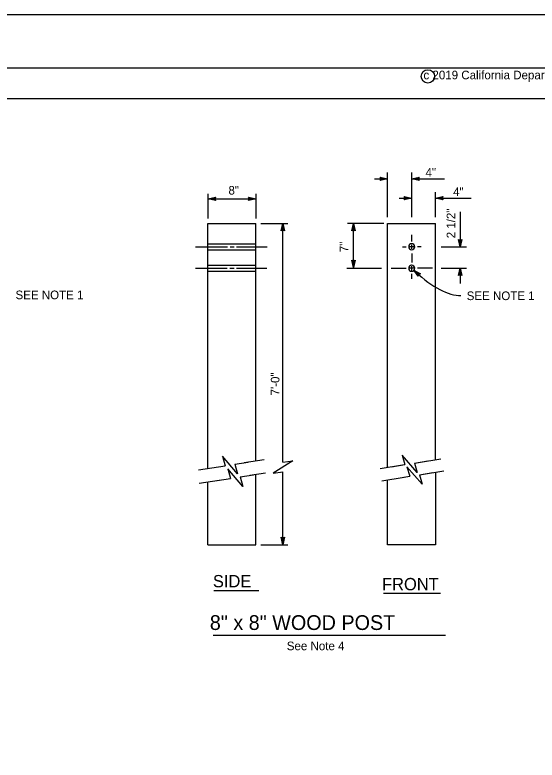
# Model space of a CAD drawing. Extents: x -893 to 867, y -474 to 712.
# Drawn here: x -501 to -77, y 107 to 712 of the extents above; entities that cross this region are included whole.
import ezdxf

# ---------------------------------------------------------------- set-up
doc = ezdxf.new("R2010")
doc.units = 0
for name, color, linetype in [('10 Sheet Format', 7, 'Continuous'), ('56 Stage 3 Anno', 7, 'Continuous'), ('57 Undefined', 7, 'Continuous'), ('60 Nongeo Data', 7, 'Continuous')]:
    doc.layers.add(name, color=color, linetype=linetype)

msp = doc.modelspace()

# ---------------------------------------------------------------- linework, layer by layer
at = {"layer": '10 Sheet Format'}
msp.add_line((-813.45, 643.96), (811.55, 643.96), dxfattribs=at)
for points in [[(-893.45, -474.04), (866.55, -474.04), (866.55, 711.96), (-893.45, 711.96)], [(-863.43, 668.96), (836.57, 668.96), (836.57, -431.04), (-863.43, -431.04)], [(-863.43, 668.96), (836.57, 668.96), (836.57, -431.04), (-863.43, -431.04)]]:
    msp.add_lwpolyline(points, close=True, dxfattribs=at)
msp.add_circle((-166.11, 662.06), 5.42, dxfattribs=at)
at = {"layer": '56 Stage 3 Anno'}
for p, q in [((-198.77, 547.64), (-198.77, 583.9)), ((-179.24, 547.64), (-179.24, 583.9)), ((-209.49, 578.9), (-198.77, 578.9)), ((-203.97, 578.9), (-204.77, 580.24)), ((-204.77, 580.24), (-204.77, 580.24)), ((-204.77, 580.24), (-198.77, 578.9)), ((-198.77, 578.9), (-204.77, 577.57)), ((-204.77, 577.57), (-203.97, 578.9)), ((-204.77, 577.57), (-204.77, 577.57)), ((-204.56, 579.88), (-200.15, 578.9)), ((-200.16, 578.89), (-204.54, 577.93)), ((-201.54, 578.9), (-204.36, 578.27)), ((-204.32, 579.52), (-201.54, 578.9)), ((-204.15, 579.17), (-202.92, 578.9)), ((-202.92, 578.9), (-204.13, 578.63)), ((-198.77, 578.9), (-198.77, 578.9)), ((-179.24, 578.9), (-173.24, 580.23)), ((-173.24, 577.56), (-179.24, 578.9)), ((-179.24, 578.9), (-179.24, 578.9)), ((-179.24, 578.9), (-152.74, 578.9)), ((-173.45, 577.91), (-177.86, 578.9)), ((-177.84, 578.9), (-173.47, 579.87)), ((-176.47, 578.89), (-173.65, 579.52)), ((-173.69, 578.27), (-176.47, 578.89)), ((-175.09, 578.89), (-173.88, 579.16)), ((-173.86, 578.62), (-175.09, 578.89)), ((-173.24, 580.23), (-174.04, 578.9)), ((-174.04, 578.9), (-173.24, 577.56)), ((-173.24, 580.23), (-173.24, 580.23)), ((-173.24, 577.56), (-173.24, 577.56)), ((-344.37, 546.64), (-344.37, 566.61)), ((-344.35, 562.61), (-338.35, 563.94)), ((-344.35, 562.61), (-338.35, 563.94)), ((-342.96, 562.62), (-338.58, 563.58)), ((-342.96, 562.62), (-338.58, 563.58)), ((-341.59, 562.61), (-338.76, 563.24)), ((-341.59, 562.61), (-338.76, 563.24)), ((-340.21, 562.61), (-339, 562.88)), ((-340.21, 562.61), (-339, 562.88)), ((-338.35, 563.94), (-339.15, 562.61)), ((-338.35, 563.94), (-339.15, 562.61)), ((-338.35, 563.94), (-338.35, 563.94)), ((-338.35, 563.94), (-338.35, 563.94)), ((-310.81, 562.61), (-311.61, 563.95)), ((-311.61, 563.95), (-311.61, 563.95)), ((-311.61, 563.95), (-305.61, 562.61)), ((-311.39, 563.6), (-306.99, 562.61)), ((-311.16, 563.24), (-308.37, 562.61)), ((-310.98, 562.89), (-309.75, 562.62)), ((-305.61, 546.55), (-305.61, 566.61)), ((-189.27, 563.15), (-179.24, 563.15)), ((-184.64, 563.15), (-185.44, 564.49)), ((-185.44, 564.49), (-185.44, 564.49)), ((-185.44, 564.49), (-179.44, 563.15)), ((-184.64, 563.15), (-185.44, 564.49)), ((-185.44, 564.49), (-185.44, 564.49)), ((-185.44, 564.49), (-179.44, 563.15)), ((-179.44, 563.15), (-185.44, 561.82)), ((-185.44, 561.82), (-184.64, 563.15)), ((-179.44, 563.15), (-185.44, 561.82)), ((-185.44, 561.82), (-184.64, 563.15)), ((-185.22, 564.13), (-180.82, 563.15)), ((-185.22, 564.13), (-180.82, 563.15)), ((-180.83, 563.14), (-185.2, 562.18)), ((-180.83, 563.14), (-185.2, 562.18)), ((-182.2, 563.15), (-185.02, 562.52)), ((-182.2, 563.15), (-185.02, 562.52)), ((-184.99, 563.77), (-182.2, 563.15)), ((-184.99, 563.77), (-182.2, 563.15)), ((-184.81, 563.43), (-183.58, 563.15)), ((-184.81, 563.43), (-183.58, 563.15)), ((-183.58, 563.15), (-184.79, 562.88)), ((-183.58, 563.15), (-184.79, 562.88)), ((-179.44, 563.15), (-179.44, 563.15)), ((-179.44, 563.15), (-179.44, 563.15)), ((-179.36, 563.15), (-179.33, 563.15)), ((-159.83, 547.64), (-159.83, 568.15)), ((-159.83, 563.15), (-153.83, 564.48)), ((-153.83, 561.81), (-159.83, 563.15)), ((-159.83, 563.15), (-159.83, 563.15)), ((-159.83, 563.15), (-130.99, 563.15)), ((-154.04, 562.16), (-158.45, 563.15)), ((-158.44, 563.15), (-154.06, 564.12)), ((-157.06, 563.15), (-154.24, 563.77)), ((-154.28, 562.52), (-157.06, 563.15)), ((-155.68, 563.15), (-154.47, 563.41)), ((-154.45, 562.87), (-155.68, 563.15)), ((-153.83, 564.48), (-154.63, 563.15)), ((-154.63, 563.15), (-153.83, 561.81)), ((-153.83, 564.48), (-153.83, 564.48)), ((-344.37, 562.61), (-305.61, 562.61)), ((-338.35, 561.27), (-344.35, 562.61)), ((-344.35, 562.61), (-344.35, 562.61)), ((-338.35, 561.27), (-344.35, 562.61)), ((-344.35, 562.61), (-344.35, 562.61)), ((-338.57, 561.63), (-342.97, 562.61)), ((-338.57, 561.63), (-342.97, 562.61)), ((-338.8, 561.99), (-341.59, 562.61)), ((-338.8, 561.99), (-341.59, 562.61)), ((-338.98, 562.33), (-340.21, 562.61)), ((-338.98, 562.33), (-340.21, 562.61)), ((-339.15, 562.61), (-338.35, 561.27)), ((-339.15, 562.61), (-338.35, 561.27)), ((-338.35, 561.27), (-338.35, 561.27)), ((-338.35, 561.27), (-338.35, 561.27)), ((-305.61, 562.61), (-311.61, 561.28)), ((-311.61, 561.28), (-310.81, 562.61)), ((-311.61, 561.28), (-311.61, 561.28)), ((-307, 562.61), (-311.38, 561.64)), ((-308.37, 562.61), (-311.2, 561.99)), ((-309.75, 562.62), (-310.96, 562.35)), ((-305.61, 562.61), (-305.61, 562.61)), ((-185.44, 561.82), (-185.44, 561.82)), ((-185.44, 561.82), (-185.44, 561.82)), ((-153.83, 561.81), (-153.83, 561.81)), ((-139.88, 552.07), (-139.88, 523.73)), ((-301.77, 542.71), (-279.73, 542.71)), ((-285.12, 536.71), (-283.78, 542.71)), ((-284.76, 536.93), (-283.78, 541.33)), ((-284.4, 537.16), (-283.78, 539.95)), ((-284.05, 537.34), (-283.78, 538.57)), ((-283.78, 348.87), (-283.78, 542.71)), ((-283.78, 542.71), (-283.78, 542.71)), ((-283.78, 542.71), (-282.45, 536.71)), ((-283.78, 539.95), (-283.15, 537.12)), ((-283.78, 538.57), (-283.51, 537.36)), ((-283.77, 541.32), (-282.81, 536.94)), ((-231.38, 542.78), (-201.73, 542.78)), ((-227.77, 536.71), (-226.43, 542.71)), ((-227.41, 536.93), (-226.43, 541.33)), ((-227.05, 537.16), (-226.43, 539.95)), ((-226.71, 537.34), (-226.43, 538.57)), ((-226.43, 542.71), (-226.43, 542.71)), ((-226.43, 542.71), (-225.1, 536.71)), ((-226.43, 506.3), (-226.43, 542.71)), ((-226.43, 539.95), (-225.8, 537.12)), ((-226.43, 538.57), (-226.16, 537.36)), ((-226.42, 541.32), (-225.46, 536.94)), ((-283.78, 537.51), (-285.12, 536.71)), ((-285.12, 536.71), (-285.12, 536.71)), ((-282.45, 536.71), (-283.78, 537.51)), ((-282.45, 536.71), (-282.45, 536.71)), ((-226.43, 537.51), (-227.77, 536.71)), ((-227.77, 536.71), (-227.77, 536.71)), ((-225.1, 536.71), (-226.43, 537.51)), ((-225.1, 536.71), (-225.1, 536.71)), ((-179.24, 529.18), (-179.24, 533.27)), ((-179.24, 527.97), (-179.24, 530.43)), ((-139.88, 523.73), (-141.21, 529.73)), ((-141.21, 529.73), (-141.21, 529.73)), ((-141.21, 529.73), (-139.88, 528.93)), ((-139.88, 525.12), (-140.85, 529.5)), ((-139.88, 526.5), (-140.5, 529.32)), ((-139.88, 527.88), (-140.14, 529.09)), ((-139.88, 528.93), (-138.54, 529.73)), ((-138.54, 529.73), (-139.88, 523.73)), ((-138.9, 529.52), (-139.88, 525.11)), ((-139.25, 529.28), (-139.88, 526.5)), ((-139.6, 529.11), (-139.88, 527.88)), ((-138.54, 529.73), (-138.54, 529.73)), ((-354.63, 523.71), (-328.8, 523.71)), ((-326.58, 523.71), (-323.24, 523.71)), ((-321.33, 523.71), (-296.61, 523.71)), ((-186.67, 523.71), (-183.81, 523.71)), ((-177.51, 523.71), (-180.96, 523.71)), ((-179.23, 521.97), (-179.23, 525.37)), ((-171.66, 523.71), (-174.65, 523.71)), ((-155.38, 523.73), (-134.88, 523.73)), ((-139.88, 523.85), (-139.88, 523.83)), ((-139.88, 523.73), (-139.88, 523.73)), ((-179.23, 518.2), (-179.23, 510.92)), ((-226.43, 506.79), (-227.76, 512.79)), ((-227.76, 512.79), (-227.76, 512.79)), ((-227.76, 512.79), (-226.43, 511.99)), ((-226.43, 508.18), (-227.4, 512.56)), ((-226.43, 509.55), (-227.05, 512.38)), ((-226.42, 510.93), (-226.69, 512.14)), ((-226.43, 511.99), (-225.09, 512.79)), ((-225.09, 512.79), (-226.43, 506.79)), ((-225.44, 512.57), (-226.43, 508.17)), ((-225.8, 512.34), (-226.43, 509.55)), ((-226.15, 512.16), (-226.42, 510.93)), ((-225.09, 512.79), (-225.09, 512.79)), ((-354.77, 506.28), (-328.94, 506.28)), ((-326.72, 506.28), (-323.38, 506.28)), ((-321.47, 506.28), (-296.75, 506.28)), ((-231.94, 506.28), (-203.74, 506.28)), ((-226.43, 506.79), (-226.43, 506.79)), ((-195.84, 506.28), (-183.81, 506.28)), ((-177.51, 506.28), (-180.96, 506.28)), ((-179.23, 504.53), (-179.23, 507.93)), ((-173.95, 499.76), (-177.58, 504.72)), ((-177.58, 504.72), (-177.58, 504.72)), ((-177.58, 504.72), (-172.19, 501.77)), ((-173.88, 500.17), (-176.54, 503.81)), ((-176.53, 503.81), (-172.6, 501.65)), ((-173.82, 500.59), (-175.5, 502.9)), ((-175.5, 502.9), (-172.97, 501.51)), ((-162.4, 506.28), (-174.65, 506.28)), ((-155.38, 506.23), (-134.88, 506.23)), ((-141.22, 500.23), (-139.88, 506.23)), ((-140.86, 500.45), (-139.88, 504.85)), ((-140.5, 500.68), (-139.88, 503.47)), ((-139.88, 506.23), (-139.88, 506.23)), ((-139.88, 506.23), (-138.55, 500.23)), ((-139.88, 506.23), (-139.88, 493.91)), ((-139.88, 504.84), (-138.91, 500.47)), ((-139.88, 503.47), (-139.26, 500.65)), ((-179.23, 497.71), (-179.23, 501.63)), ((-173.72, 500.97), (-174.47, 501.99)), ((-174.47, 501.99), (-173.38, 501.39)), ((-173.67, 501.29), (-173.95, 499.76)), ((-173.95, 499.76), (-173.95, 499.76)), ((-172.19, 501.77), (-173.67, 501.29)), ((-172.19, 501.77), (-172.19, 501.77)), ((-139.88, 501.03), (-141.22, 500.23)), ((-141.22, 500.23), (-141.22, 500.23)), ((-140.16, 500.86), (-139.88, 502.09)), ((-139.88, 502.09), (-139.61, 500.88)), ((-138.55, 500.23), (-139.88, 501.03)), ((-138.55, 500.23), (-138.55, 500.23)), ((-283.72, 348.88), (-283.72, 359.88)), ((-283.72, 329.88), (-283.72, 340.88)), ((-283.78, 281.77), (-283.78, 337.94)), ((-283.78, 281.77), (-285.11, 287.77)), ((-285.11, 287.77), (-285.11, 287.77)), ((-285.11, 287.77), (-283.78, 286.97)), ((-283.78, 283.16), (-284.75, 287.54)), ((-283.77, 284.54), (-284.4, 287.36)), ((-283.77, 285.92), (-284.04, 287.13)), ((-283.78, 286.97), (-282.44, 287.77)), ((-282.44, 287.77), (-283.78, 281.77)), ((-282.79, 287.56), (-283.78, 283.15)), ((-283.15, 287.32), (-283.77, 284.54)), ((-283.5, 287.15), (-283.77, 285.92)), ((-282.44, 287.77), (-282.44, 287.77)), ((-301.82, 281.77), (-279.78, 281.77)), ((-283.78, 281.77), (-283.78, 281.77))]:
    msp.add_line(p, q, dxfattribs=at)
msp.add_lwpolyline([(-283.72, 348.88), (-275.72, 349.88), (-291.72, 339.88), (-283.72, 340.88)], dxfattribs=at)
for centre in [(-179.31, 523.71), (-179.31, 506.28)]:
    msp.add_arc(centre, 2.5, 268.66501, 269.39196, dxfattribs=at)
msp.add_ellipse((-162.35, 514.4), major_axis=(29.83, -27.56), ratio=0.427061, start_param=4.659866, end_param=5.882249, dxfattribs=at)
at = {"layer": '57 Undefined'}
for p, q in [((-339.96, 244.56), (-303.28, 244.56)), ((-202.08, 242.32), (-155.73, 242.32)), ((-340.42, 208.24), (-151.87, 208.24))]:
    msp.add_line(p, q, dxfattribs=at)
at = {"layer": '60 Nongeo Data'}
for p, q in [((-344.77, 343.66), (-344.77, 542.55)), ((-344.76, 542.55), (-305.77, 542.55)), ((-305.82, 349.75), (-305.82, 542.55)), ((-198.77, 344.66), (-198.77, 542.55)), ((-198.77, 542.55), (-159.83, 542.55)), ((-159.83, 350.8), (-159.83, 542.55)), ((-344.62, 526.18), (-305.68, 526.18)), ((-344.62, 521.18), (-305.68, 521.18)), ((-344.76, 508.75), (-305.82, 508.75)), ((-344.76, 503.75), (-305.82, 503.75)), ((-315.28, 348.4), (-299.04, 350.97)), ((-173.83, 348.58), (-155.65, 351.46)), ((-352.39, 342.57), (-336.15, 345.14)), ((-341.56, 344.23), (-330.69, 345.95)), ((-322.79, 347.2), (-311.93, 348.92)), ((-204.92, 343.69), (-186.73, 346.57)), ((-195.66, 345.11), (-184.8, 346.83)), ((-176.9, 348.09), (-166.03, 349.81)), ((-310.75, 338.11), (-297.84, 340.26)), ((-305.82, 281.77), (-305.82, 338.91)), ((-172.95, 338.58), (-162.09, 340.3)), ((-171.41, 338.85), (-153.22, 341.73)), ((-159.83, 340.69), (-159.83, 281.77)), ((-351.85, 331.65), (-335.61, 334.21)), ((-337.19, 333.94), (-326.33, 335.66)), ((-318.43, 336.91), (-307.56, 338.63)), ((-203.59, 333.69), (-185.4, 336.57)), ((-198.77, 281.77), (-198.77, 334.45)), ((-191.72, 335.61), (-180.86, 337.33)), ((-344.77, 281.77), (-344.77, 332.67)), ((-344.77, 281.77), (-305.85, 281.77)), ((-159.83, 281.77), (-198.77, 281.77))]:
    msp.add_line(p, q, dxfattribs=at)
for points in [[(-322.79, 347.2), (-320.55, 339.45), (-332.93, 353.69), (-330.69, 345.95)], [(-176.9, 348.09), (-174.66, 340.34), (-187.04, 354.58), (-184.8, 346.83)], [(-172.95, 338.58), (-170.72, 330.84), (-183.1, 345.07), (-180.86, 337.33)], [(-318.43, 336.91), (-316.19, 329.17), (-328.57, 343.4), (-326.33, 335.66)]]:
    msp.add_lwpolyline(points, dxfattribs=at)
for centre, start, end in [((-179.17, 523.71), 89.80821, 179.88642), ((-179.17, 523.71), 179.91294, 267.84712), ((-179.31, 523.71), 270.18972, 89.80821), ((-179.17, 506.28), 89.80821, 179.88642), ((-179.31, 506.28), 270.18972, 89.80821), ((-179.17, 506.28), 179.91294, 267.84712)]:
    msp.add_arc(centre, 2.5, start, end, dxfattribs=at)

# ---------------------------------------------------------------- texts
at = {"layer": '10 Sheet Format'}
msp.add_text('c 2019 California Department of Transportation', height=7, dxfattribs=at).set_placement((-169.67, 659.66))
at = {"layer": '57 Undefined'}
for s, height, p in [('4"', 7, (-168.01, 580.57)), ('8"', 7, (-327.96, 566.06)), ('4"', 7, (-145.61, 564.83)), ('SEE NOTE 1', 7, (-500.81, 481.13)), ('SEE NOTE 1', 7, (-134.58, 480.39)), ('SIDE', 10, (-340.6, 247.18)), ('FRONT', 10, (-203.32, 244.78)), ('8" x 8" WOOD POST', 12, (-343.09, 212.55)), ('See Note 4', 7, (-280.62, 196.1))]:
    msp.add_text(s, height=height, dxfattribs=at).set_placement(p)
for s, p in [('2 1/2"', (-143.87, 530.55)), ('7"', (-230.76, 519.33)), ('7\'-0"', (-286.59, 402.98))]:
    msp.add_text(s, height=7, rotation=90, dxfattribs=at).set_placement(p)

doc.saveas('drawing.dxf')
